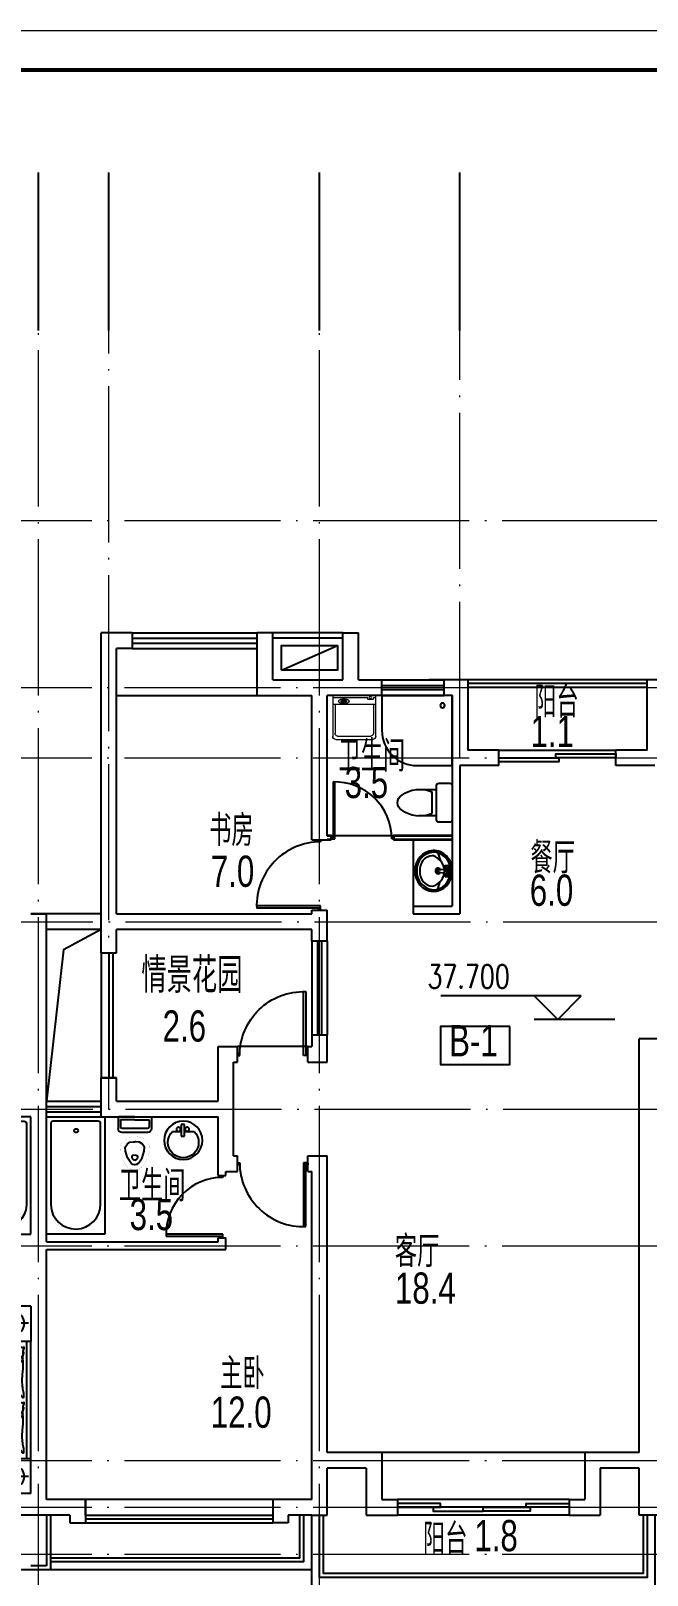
# Model space of a CAD drawing. Extents: x 1332633 to 1595679, y 264824 to 640777.
# Drawn here: x 1369032 to 1376932, y 490816 to 510596 of the extents above; entities that cross this region are included whole.
import ezdxf
from ezdxf.enums import TextEntityAlignment as Align

# ---------------------------------------------------------------- set-up
doc = ezdxf.new("R2010")
doc.units = 0
doc.header["$LTSCALE"] = 1000
doc.header["$MEASUREMENT"] = 0
doc.linetypes.add('DASH', pattern=[0.35, 0.25, -0.1])
doc.linetypes.add('DOTE', pattern=[2.42, 2, -0.2, 0.02, -0.2])
doc.layers.get('0').update_dxf_attribs({"linetype": 'CONTINUOUS'})
for name, color, linetype in [('3T_WOOD', 21, 'CONTINUOUS'), ('A-Balcony(建筑阳台)', 32, 'CONTINUOUS'), ('A-BALCONY_建筑阳台_', 6, 'CONTINUOUS'), ('A-Fur1(建筑厨卫洁具)', 136, 'CONTINUOUS'), ('A-FUR2_建筑家具_', 33, 'CONTINUOUS'), ('A-Ground(室外构件)', 31, 'CONTINUOUS'), ('A-Hz1(房间名称)', 4, 'CONTINUOUS'), ('A-Hz3(房间面积)', 2, 'CONTINUOUS'), ('A-Wall(建筑墙)', 255, 'CONTINUOUS'), ('A-WALL_建筑墙_', 255, 'CONTINUOUS'), ('A-WINDOW(建筑门窗)', 4, 'CONTINUOUS'), ('AXIS', 3, 'CONTINUOUS'), ('C-sheet(通用-图框)', 7, 'CONTINUOUS'), ('DIM_ELEV', 3, 'CONTINUOUS'), ('管井', 5, 'CONTINUOUS')]:
    doc.layers.add(name, color=color, linetype=linetype)
for name, color, linetype, lineweight in [('_公共_图框', 4, 'CONTINUOUS', 5), ('DOTE', 1, 'DOTE', 13), ('JJ', 8, 'CONTINUOUS', 0), ('PUB_TEXT', 7, 'CONTINUOUS', 13), ('WALL', 2, 'CONTINUOUS', 35)]:
    doc.layers.add(name, color=color, linetype=linetype, lineweight=lineweight)
doc.styles.add('_TCH_DIM', font='SIMPLEX', dxfattribs={"width": 0.8, "bigfont": 'HZTXT'})
doc.styles.add('DIM', font='txt')
doc.styles.add('DIM_FONT', font='txt', dxfattribs={"width": 0.8})
doc.styles.get("Standard").update_dxf_attribs({"font": 'GBENOR', "bigfont": 'GBCBIG'})
doc.styles.add('SUNYAT1', font='3yromans.shx', dxfattribs={"width": 0.75, "bigfont": '3yhztxt.shx'})
doc.styles.add('图框文字', font='SIMKAI.TTF')

# ---------------------------------------------------------------- blocks, each defined once
blk = doc.blocks.new('B')
at = {"layer": 'A-FUR2_建筑家具_'}
for p, q in [((0, 0), (450, 0)), ((0, 0), (0, -438)), ((2400, 0), (1950, 0)), ((2400, 0), (2400, -438)), ((219, -30), (219, -398)), ((450, -52), (1950, -52)), ((2181, -30), (2181, -398)), ((25, -215), (416, -215)), ((2375, -215), (1984, -215)), ((0, -438), (453, -438)), ((476, -509), (476, -1968)), ((1303, -489), (496, -489)), ((1303, -489), (1922, -916)), ((2400, -438), (1947, -438)), ((496, -761), (1365, -761)), ((1922, -1968), (1922, -916)), ((831, -1368), (845, -1471)), ((1228, -1368), (1148, -1472)), ((611, -1514), (587, -1518)), ((705, -1552), (611, -1514)), ((774, -1645), (705, -1552)), ((845, -1471), (819, -1593)), ((978, -1559), (959, -1470)), ((998, -1617), (978, -1559)), ((1148, -1472), (1073, -1603)), ((540, -1638), (537, -1645)), ((638, -1621), (540, -1638)), ((707, -1618), (638, -1621)), ((774, -1645), (707, -1618)), ((819, -1593), (774, -1645)), ((774, -1645), (960, -1664)), ((774, -1645), (805, -1728)), ((805, -1728), (785, -1810)), ((960, -1664), (1010, -1700)), ((1055, -1658), (998, -1617)), ((1010, -1700), (1022, -1709)), ((1042, -1767), (1030, -1861)), ((1055, -1658), (1044, -1752)), ((1073, -1603), (1055, -1658)), ((1055, -1658), (1184, -1626)), ((1055, -1658), (1105, -1721)), ((1105, -1721), (1170, -1769)), ((1170, -1769), (1263, -1769)), ((1184, -1626), (1287, -1640)), ((1287, -1640), (1323, -1660)), ((785, -1810), (731, -1873)), ((496, -1988), (1902, -1988))]:
    blk.add_line(p, q, dxfattribs=at)
blk.add_lwpolyline([(450, -2000), (450, 0), (1950, 0), (1950, -2000)], close=True, dxfattribs=at)
for points in [[(551, -127, -0.263368), (523, -108, -0.494818), (532, -89, -0.049225), (550, -88, -0.036831), (574, -89, -0.031893), (611, -97, 0.035782), (645, -104, 0.032941), (735, -110, 0.026564), (846, -104, 0.017905), (884, -99, -0.033397), (904, -97, -0.03204), (941, -97, 0.018442), (1005, -101, 0.010837), (1070, -100, 0.014624), (1118, -97, 0.111249), (1141, -89, -0.153708), (1158, -86, -0.076444), (1165, -87, -0.215512), (1167, -89, -0.585858), (1164, -92, 0.363489), (1159, -95, 0.191716), (1159, -106, -0.129675), (1161, -123, -0.01735), (1158, -140, 0.019326), (1156, -155, 0.018818), (1149, -223, 0.021828), (1148, -283, 0.006204), (1150, -316, 0.001963), (1156, -423, 0.028341), (1160, -459, -0.117014), (1159, -468, -0.36606), (1158, -469, -0.03973), (1144, -466, -0.048309), (1131, -461, 0.062981), (1120, -457, 0.04058), (1097, -454, 0.014345), (1030, -451, 0.005484), (904, -452, 0.007153), (808, -455, 0.008762), (766, -458, -0.008153), (720, -461, -0.06251), (663, -456, 0.078669), (617, -454, 0.047825), (595, -459, -0.034494), (564, -466, -0.023571), (539, -469, -0.510228), (538, -468), (545, -438), (566, -356, 0.073041), (568, -336, 0.023305), (562, -275, 0.018299), (558, -252, -0.01097), (551, -214, -0.042281), (548, -180, -0.027201), (551, -126)], [(549, -143, -0.05369), (564, -156, -0.070312), (572, -168, -0.015448), (575, -177, -0.013244), (579, -187, -0.082127), (582, -205, -0.064164), (579, -228)], [(551, -127, -0.077379), (586, -152, -0.077379), (611, -187, -0.047525), (621, -211, -0.047525), (626, -238)], [(1025, -101, 0.027842), (1001, -111, 0.048685), (989, -119, 0.023666), (961, -144, 0.031223), (942, -164, 0.046801), (936, -172, 0.023191), (928, -189)], [(1107, -95, 0.088153), (1072, -98, 0.088153), (1041, -114, 0.077547), (1019, -135, 0.077547), (1005, -162)], [(1260, -127, -0.263368), (1232, -108, -0.494818), (1241, -89, -0.049225), (1259, -88, -0.036831), (1283, -89, -0.031893), (1321, -97, 0.035782), (1355, -104, 0.032941), (1444, -110, 0.026564), (1556, -104, 0.017905), (1593, -99, -0.033397), (1613, -97, -0.03204), (1650, -97, 0.018442), (1715, -101, 0.010837), (1779, -100, 0.014624), (1827, -97, 0.111249), (1850, -89, -0.153708), (1867, -86, -0.076444), (1874, -87, -0.215512), (1876, -89, -0.585858), (1873, -92, 0.363489), (1869, -95, 0.191716), (1869, -106, -0.129675), (1871, -123, -0.01735), (1868, -140, 0.019326), (1865, -155, 0.018818), (1858, -223, 0.021828), (1857, -283, 0.006204), (1859, -316, 0.001963), (1865, -423, 0.028341), (1869, -459, -0.117014), (1869, -468, -0.36606), (1867, -469, -0.03973), (1854, -466, -0.048309), (1840, -461, 0.062981), (1829, -457, 0.04058), (1806, -454, 0.014345), (1739, -451, 0.005484), (1614, -452, 0.007153), (1517, -455, 0.008762), (1475, -458, -0.008153), (1429, -461, -0.06251), (1372, -456, 0.078669), (1327, -454, 0.047825), (1304, -459, -0.034494), (1273, -466, -0.023571), (1248, -469, -0.510228), (1247, -468), (1255, -438), (1275, -356, 0.073041), (1277, -336, 0.023305), (1271, -275, 0.018299), (1267, -252, -0.01097), (1260, -214, -0.042281), (1257, -180, -0.027201), (1260, -126)], [(1734, -101, 0.027842), (1710, -111, 0.048685), (1698, -119, 0.023666), (1670, -144, 0.031223), (1651, -164, 0.046801), (1646, -172, 0.023191), (1638, -189)], [(1816, -95, 0.088153), (1782, -98, 0.088153), (1750, -114, 0.077547), (1729, -135, 0.077547), (1715, -162)], [(1111, -455, 0.016108), (1072, -429, 0.024599), (1045, -414, 0.009477), (996, -391, 0.015937), (966, -378, 0.072521), (950, -375, 0.033339), (913, -375)], [(641, -454, 0.009729), (669, -445, 0.009729), (696, -435, 0.007971), (717, -426, 0.007971), (739, -416)], [(1303, -489, -0.085272), (1367, -599, -0.124044), (1376, -686), (1362, -782), (1364, -912)], [(1351, -454, 0.009729), (1378, -445, 0.009729), (1405, -435, 0.007971), (1427, -426, 0.007971), (1448, -416)], [(1364, -912, 0.007867), (1482, -894, 0.009508), (1578, -876, 0.006616), (1643, -862, -0.023828), (1662, -858, -0.080713), (1680, -859, -0.009591), (1833, -891, -0.013133), (1866, -899, -0.007859), (1922, -916)], [(914, -1480, 0.025626), (926, -1478, 0.0108), (1055, -1436, 0.00456), (1142, -1405, 0.01125), (1177, -1391, 0.069394), (1196, -1380, -0.079756), (1213, -1371, -0.106399), (1228, -1368, -0.328642), (1232, -1372, -0.299547), (1229, -1378, 0.189917), (1224, -1387, 0.033518), (1223, -1397, 0.075627), (1223, -1402, 0.053489), (1226, -1410, 0.017838), (1238, -1432, 0.038394), (1255, -1456, -0.059529), (1266, -1472, -0.035943), (1276, -1498, -0.011245), (1302, -1585, -0.006203), (1312, -1624, 0.010783), (1318, -1647, 0.019485), (1323, -1660, 0.005062), (1342, -1710, 0.101392), (1359, -1736, -0.223768), (1364, -1749, -0.25558), (1361, -1754, -0.081563), (1345, -1759, -0.071805), (1328, -1759, 0.069985), (1311, -1759, 0.03546), (1251, -1772, 0.029432), (1182, -1797, 0.001554), (1149, -1811, -0.00152), (1115, -1826, -0.004735), (1079, -1840, 0.00382), (1036, -1859, 0.296001), (1014, -1891, -0.649774), (992, -1900, -0.02319), (988, -1895, 0.0288), (984, -1892, 0.005727), (977, -1886, -0.004358), (969, -1878, -0.027528), (952, -1861, -0.046214), (943, -1850, -0.194121), (940, -1833, 0.133719), (939, -1809, 0.005779), (932, -1787, 0.008882)]]:
    blk.add_lwpolyline(points, format="xyb", dxfattribs=at)
blk.add_lwpolyline([(508, -1583, 0.101392), (490, -1559, -0.223768), (484, -1546, -0.25558), (486, -1541, -0.081563), (502, -1535, -0.071805), (519, -1534, 0.069985), (536, -1532, 0.03546), (595, -1515, 0.029432), (661, -1485, 0.001554), (694, -1468, -0.00152), (726, -1451, -0.004735), (761, -1433, 0.00382), (803, -1412, 0.296001), (822, -1378, -0.649774), (843, -1367, -0.02319), (848, -1372, 0.0288), (852, -1375, 0.005727), (859, -1380, -0.004358), (868, -1387, -0.027528), (886, -1403, -0.046214), (895, -1414, -0.194121), (900, -1430, 0.133719), (903, -1454, 0.011505), (921, -1496, 0.008882), (947, -1550, 0.012426), (985, -1618, -0.033612), (997, -1644), (1020, -1701), (1038, -1744, 0.224341), (1053, -1757, -0.722772), (1053, -1766, -0.103513), (1049, -1767, 0.053465), (1042, -1767, 0.030109), (1019, -1772, -0.031436), (997, -1776, -0.05324), (982, -1776, 0.05518), (967, -1777, 0.056271), (942, -1783, 0.0108), (816, -1835, 0.00456), (731, -1873, 0.01125), (697, -1889, 0.069394), (679, -1902, -0.079756), (663, -1912, -0.106399), (649, -1915, -0.328642), (645, -1912, -0.299547), (646, -1906, 0.189917), (651, -1896, 0.033518), (652, -1886, 0.075627), (651, -1882, 0.053489), (647, -1874, 0.017838), (634, -1853, 0.038394), (615, -1830, -0.059529), (603, -1815, -0.035943), (590, -1790, -0.011245), (558, -1705, -0.006203), (545, -1667, 0.010783), (537, -1645, 0.019485), (532, -1632, 0.005062)], format="xyb", close=True, dxfattribs=at)
for centre, radius in [((219, -215), 133), ((219, -215), 73.3), ((2181, -215), 133), ((2181, -215), 73.3)]:
    blk.add_circle(centre, radius, dxfattribs=at)
for centre, start, end in [((496, -509), 90, 180), ((496, -741), 180, 270), ((496, -1968), 180, 270), ((1902, -1968), 270, 0)]:
    blk.add_arc(centre, 20, start, end, dxfattribs=at)
at = {"layer": 'A-FUR2_建筑家具_', "style": 'DIM_FONT', "text_generation_flag": 4, "width": 0.8, "flags": 9}
for tag in ['YSIZE', 'XSIZE']:
    blk.add_attdef(tag, (0, 0), '', height=0.5, rotation=90, dxfattribs=at)
blk = doc.blocks.new('浴缸08X15')
at = {"layer": 'A-Fur1(建筑厨卫洁具)'}
for p, q in [((-375, -1500), (-375, 0)), ((-375, 0), (375, 0)), ((375, 0), (375, -1500)), ((-319, -85), (-319, -1125)), ((289, -56), (-289, -55)), ((319, -1113), (319, -86)), ((375, -1500), (-375, -1500))]:
    blk.add_line(p, q, dxfattribs=at)
blk.add_circle((6, -176), 25, dxfattribs=at)
for centre, radius, start, end in [((-289, -85), 30, 89.9714, 179.9956), ((289, -86), 30, 0.0057, 89.9714), ((0, -1117), 319, 181.3982, 0.6999)]:
    blk.add_arc(centre, radius, start, end, dxfattribs=at)
blk = doc.blocks.new('vvxv')
at = {"layer": '_公共_图框'}
blk.add_lwpolyline([(-63000, 0), (0, 0), (0, 29700), (-63000, 29700)], close=True, dxfattribs=at)
at = {"layer": '_公共_图框', "const_width": 50}
blk.add_lwpolyline([(-61750, 500), (-500, 500), (-500, 29200), (-61750, 29200)], close=True, dxfattribs=at)
at = {"layer": '_公共_图框', "style": '图框文字'}
for tag, height, p in [('建设单位', 250, (-2500, 19150)), ('合作单位', 250, (-2527, 16842)), ('项目名称', 250, (-2500, 15150)), ('项目编号', 250, (-2500, 13150)), ('建筑', 175, (-1300, 2800)), ('方案深化', 175, (-1300, 2450)), ('1:100', 175, (-1300, 2100)), ('20090705', 175, (-1300, 1750)), ('图号', 175, (-1300, 1225))]:
    blk.add_attdef(tag, text='', height=height, dxfattribs=at).set_placement(p, align=Align.MIDDLE_CENTER)
blk = doc.blocks.new('TO2')
for p, q in [((-162, 236), (-131, 140)), ((-66, 52), (-50, 55)), ((-50, 48), (-66, 52)), ((-57, 70), (-45, 60)), ((-50, 55), (-57, 70)), ((-50, 48), (-57, 34)), ((-45, 44), (-57, 34)), ((-45, 60), (-38, 74)), ((-38, 29), (-45, 44)), ((-38, 74), (-38, 58)), ((-22, 62), (-38, 58)), ((-22, 42), (-38, 45)), ((-38, 29), (-38, 45)), ((-22, 62), (-35, 52)), ((-22, 42), (-35, 52)), ((-162, -228), (-131, -132)), ((-77, -20), (-80, -20)), ((-50, -41), (-66, -44)), ((-50, -48), (-66, -44)), ((-50, -41), (-57, -26)), ((-45, -36), (-57, -26)), ((-50, -48), (-57, -62)), ((-57, -62), (-45, -52)), ((-38, -22), (-45, -36)), ((-45, -52), (-38, -67)), ((-38, -22), (-38, -38)), ((-22, -34), (-38, -38)), ((-22, -54), (-38, -51)), ((-38, -67), (-38, -51)), ((-22, -34), (-35, -44)), ((-22, -54), (-35, -44))]:
    blk.add_line(p, q)
for points in [[(-152, 5), (-152, 19), (-45, 31)], [(-152, 3), (-152, -12), (-80, -20)], [(-77, -20), (-45, -23)]]:
    blk.add_lwpolyline(points)
for points in [[(-77, 27), (-71, 32), (-69, 34), (-69, 69, -0.397649), (-63, 75), (-25, 75, -0.448114), (-19, 69), (-19, 4)], [(-77, -20), (-71, -24), (-69, -26), (-69, -61, 0.397649), (-63, -68), (-25, -68, 0.448114), (-19, -62), (-19, 4)]]:
    blk.add_lwpolyline(points, format="xyb")
for points in [[(-66, 52), (-57, 34), (-38, 29), (-22, 42), (-22, 62), (-38, 74), (-57, 70)], [(-66, -44), (-57, -26), (-38, -22), (-22, -34), (-22, -54), (-38, -67), (-57, -62)]]:
    blk.add_lwpolyline(points, close=True)
for centre, radius in [((-43, 4), 11.1), ((-43, 52), 4.1), ((-43, -44), 4.1)]:
    blk.add_circle(centre, radius)
for centre, radius, start, end in [((-202, 14), 254, 94.668, 182.2445), ((-202, 14), 231, 94.668, 182.2445), ((-217, 24), 176, 94.3056, 186.3213), ((-282, 3), 204, 0.3156, 75.2808), ((-223, 22), 244, 358.482, 89.9831), ((-223, 22), 222, 2.2184, 89.9831), ((-202, -6), 254, 177.7555, 265.332), ((-202, -6), 231, 177.7555, 265.332), ((-217, -17), 176, 173.6787, 265.6944), ((-282, 5), 204, 284.7192, 359.6844), ((-158, 4), 35.5, 29.9432, 329.1629), ((-158, 4), 20.3, 52.3819, 308.4597), ((-403, 3), 403, 355.2019, 4.0377), ((277, 1), 256, 176.6011, 183.7052), ((-223, -15), 244, 270.0169, 359.8405), ((-223, -15), 222, 270.0169, 355.8617)]:
    blk.add_arc(centre, radius, start, end)
blk = doc.blocks.new('A$C4CE9686B')
at = {"layer": 'JJ'}
for p, q in [((0, 552), (0, 0)), ((0, 552), (525, 552)), ((29, 552), (29, 101)), ((71, 448), (79, 448)), ((77, 435), (77, 383)), ((91, 435), (77, 435)), ((91, 383), (91, 435)), ((116, 0), (116, 552)), ((116, 522), (489, 522)), ((521, 490), (521, 62)), ((565, 512), (565, 40)), ((70, 374), (79, 375)), ((77, 383), (91, 383)), ((525, 0), (0, 0)), ((53, 101), (28, 101)), ((28, 34), (53, 34)), ((29, 34), (29, 0)), ((53, 34), (53, 101)), ((116, 30), (489, 30))]:
    blk.add_line(p, q, dxfattribs=at)
blk.add_lwpolyline([(76, 343, 0.185158), (86, 347, 0.102042), (98, 362, 0.060862), (104, 382, 0.047173), (107, 409, 0.047173), (104, 436, 0.060862), (98, 456, 0.102042), (86, 472, 0.185158), (76, 476, 0.185158), (66, 472, 0.102042), (54, 456, 0.060862), (48, 436, 0.047173), (45, 409, 0.047173), (48, 382, 0.060862), (54, 362, 0.102042), (66, 347, 0.185158)], format="xyb", close=True, dxfattribs=at)
for points in [[(71, 448, 0.259034), (68, 446, 0.076276), (64, 437, 0.036515), (62, 426, 0.026615), (61, 411, 0.026615), (62, 396, 0.036515), (64, 385, 0.076276), (68, 376, 0.259034), (71, 375, 0.078462), (72, 375, 0.056762)], [(79, 448, 0.259034), (76, 446, 0.076276), (73, 437, 0.036515), (71, 426, 0.026615), (70, 411, 0.026615), (71, 396, 0.036515), (73, 385, 0.076276), (76, 376, 0.259034), (79, 375, 0.259034), (82, 376, 0.056762), (85, 383, 0.036515)], [(87, 435, 0.008736), (86, 437, 0.076276), (82, 446, 0.259034), (79, 448, 0.259034)]]:
    blk.add_lwpolyline(points, format="xyb", dxfattribs=at)
blk.add_circle((28, 69), 14, dxfattribs=at)
for centre, radius, start, end in [((489, 490), 32, 0, 90), ((525, 512), 40, 0, 90), ((489, 62), 32, 270, 360), ((525, 40), 40, 270, 0)]:
    blk.add_arc(centre, radius, start, end, dxfattribs=at)
at = {"layer": 'JJ', "width": 0.8, "flags": 9}
for tag in ['YSIZE', 'XSIZE']:
    blk.add_attdef(tag, (0, 276), '', height=0.4, rotation=90, dxfattribs=at)
blk = doc.blocks.new('A$C753116E8')
at = {"layer": 'JJ'}
blk.add_blockref('A$C4CE9686B', (0, 0), dxfattribs=at)
blk = doc.blocks.new('A$C3372732A')
at = {"layer": '管井', "color": 1}
blk.add_blockref('A$C753116E8', (0, 0), dxfattribs=at)
blk = doc.blocks.new('坐便器1')
at = {"layer": 'A-Fur1(建筑厨卫洁具)'}
for p, q in [((220, 0), (-220, 0)), ((-250, -30), (-250, -170)), ((250, -170), (250, -30)), ((-220, -200), (220, -200)), ((-170, -200), (-170, -430)), ((140, -260), (-140, -260)), ((170, -430), (170, -200))]:
    blk.add_line(p, q, dxfattribs=at)
for centre, radius, start, end in [((-220, -30), 30, 90, 180), ((-220, -170), 30, 180, 270), ((220, -30), 30, 0, 90), ((220, -170), 30, 270, 0), ((227, -413), 398, 157.4505, 216.6381), ((-227, -413), 398, 323.3619, 22.5495), ((0, -590), 110, 213.4509, 326.5491)]:
    blk.add_arc(centre, radius, start, end, dxfattribs=at)
blk = doc.blocks.new('E103')
at = {"layer": 'A-Fur1(建筑厨卫洁具)', "rotation": 180}
blk.add_blockref('坐便器1', (1004, -576), dxfattribs=at)
blk = doc.blocks.new('DOOR_B01')
for p, q in [((-0.47, 0.895), (-0.47, -0.015)), ((-0.44, -0.015), (-0.44, 0.895)), ((-0.5, 0.015), (-0.47, 0.015)), ((-0.5, -0.015), (-0.5, 0.015)), ((0.47, 0.015), (0.5, 0.015)), ((0.5, 0.015), (0.5, -0.015)), ((-0.5, -0.015), (-0.44, -0.015)), ((0.5, -0.015), (0.47, -0.015))]:
    blk.add_line(p, q)
blk.add_arc((-0.44, -0.015), 0.91, 0, 91.8892)
blk = doc.blocks.new('M_E7')
for p, q in [((-201, 62), (-201, -265)), ((-10, 112), (-151, 112)), ((-150, 61), (-150, -264)), ((-41, 81), (-130, 81)), ((-36, -102), (-36, 76)), ((0, -102), (0, 102)), ((-36, -102), (-36, -279)), ((0, -102), (0, -305)), ((-10, -315), (-151, -315)), ((-41, -284), (-130, -284))]:
    blk.add_line(p, q)
at = {"const_width": 1}
for points in [[(-651, -24), (-637, -1), (-550, 51), (-451, 83), (-371, 88), (-294, 37), (-262, -18), (-252, -84), (-252, -102)], [(-651, -180), (-637, -202), (-550, -254), (-451, -287), (-371, -292), (-294, -240), (-262, -186), (-252, -119), (-252, -102)]]:
    blk.add_lwpolyline(points, dxfattribs=at)
for points in [[(-597, -59), (-590, -49), (-523, -9), (-438, 19), (-389, 22), (-343, -9), (-325, -40), (-317, -89), (-317, -102)], [(-596, -145), (-590, -154), (-523, -194), (-438, -222), (-389, -225), (-343, -194), (-325, -164), (-317, -114), (-317, -102)]]:
    blk.add_lwpolyline(points)
blk.add_lwpolyline([(-644, -15, 0.39866), (-643, -191, 0.39866)], format="xyb", dxfattribs=at)
for centre, radius, start, end in [((-151, 62), 50, 90, 180), ((-130, 61), 20, 90, 180), ((-41, 76), 5, 0, 90), ((-10, 102), 10, 0, 90), ((-551, -102), 62.6, 137.0381, 223.979), ((-511, -114), 47.8, 77.2641, 164.6652), ((-511, -89), 47.8, 195.3348, 282.7359), ((-541, -103), 54.1, 1.1332, 40.3816), ((-541, -101), 54.1, 319.6184, 358.8668), ((-151, -265), 50, 180, 270), ((-130, -264), 20, 180, 270), ((-41, -279), 5, 270, 0), ((-10, -305), 10, 270, 0)]:
    blk.add_arc(centre, radius, start, end)
at = {"width": 0.8, "flags": 9}
for tag in ['XSIZE', 'YSIZE']:
    blk.add_attdef(tag, (0, 0), '', height=0.5, dxfattribs=at)
blk = doc.blocks.new('M_E33IEP')
for p, q in [((44, -21), (44, 20)), ((44, 20), (194, 20)), ((135, 135), (135, 20)), ((194, 20), (194, -21)), ((194, -21), (44, -21)), ((135, -21), (135, -144))]:
    blk.add_line(p, q)
for centre, radius in [((248, -5), 246), ((106, 56), 26.7), ((105, -55), 26.7)]:
    blk.add_circle(centre, radius)
blk.add_arc((274, -5), 197, 225.2527, 134.7473)
at = {"style": 'DIM_FONT', "width": 0.8, "flags": 9}
for tag in ['XSIZE', 'YSIZE']:
    blk.add_attdef(tag, (0, 0), '', height=0.5, dxfattribs=at)
at = {"width": 0.8, "flags": 9}
for tag in ['XSIZE', 'YSIZE']:
    blk.add_attdef(tag, (2, -251), '', height=150, dxfattribs=at)
blk = doc.blocks.new('淋浴')
at = {"layer": 'A-Fur1(建筑厨卫洁具)'}
blk.add_lwpolyline([(-900, -450), (-900, 0), (0, 0), (0, -900), (-450, -900, -0.414214)], format="xyb", close=True, dxfattribs=at)
blk.add_circle((-129, -123), 30, dxfattribs=at)
blk = doc.blocks.new('DOOR_A01')
for points in [[(0.013, 0), (0.013, 1), (-0.5, 1), (-0.5, 0)], [(-0.012, 0), (-0.012, -1), (0.5, -1), (0.5, 0)]]:
    blk.add_lwpolyline(points, close=True)
blk = doc.blocks.new('A$C79D20D74')
at = {"layer": 'A-Ground(室外构件)'}
blk.add_line((0, 720), (315, 0), dxfattribs=at)
blk.add_lwpolyline([(0, 720), (315, 720), (315, 0), (0, 0)], close=True, dxfattribs=at)
blk = doc.blocks.new('WIN_03X1200X200')
at = {"layer": 'A-WINDOW(建筑门窗)'}
for p, q in [((-0.5, 0.083), (0.5, 0.083)), ((-0.5, 0.021), (0.5, 0.021)), ((-0.5, -0.021), (0.5, -0.021)), ((-0.5, -0.083), (0.5, -0.083))]:
    blk.add_line(p, q, dxfattribs=at)

msp = doc.modelspace()

# ---------------------------------------------------------------- linework, layer by layer
at = {"linetype": 'DASH', "ltscale": 5}
msp.add_line((1375932, 491685), (1373732, 491685), dxfattribs=at)
at = {"layer": 'A-Balcony(建筑阳台)'}
for p, q in [((1369932, 499285), (1369232, 499285)), ((1369932, 499085), (1369232, 499085)), ((1369232, 491585), (1369232, 490935)), ((1369282, 491585), (1369282, 490885)), ((1372482, 491035), (1372482, 491585)), ((1372532, 490985), (1372532, 491585)), ((1372482, 491035), (1369282, 491035)), ((1372532, 490985), (1369282, 490985)), ((1372632, 490885), (1365632, 490885)), ((1369282, 490885), (1368982, 490885)), ((1369232, 490935), (1369032, 490935))]:
    msp.add_line(p, q, dxfattribs=at)
for points in [[(1369932, 499085), (1369450, 498825), (1369232, 496885)], [(1377032, 491585), (1377032, 490585), (1372632, 490585), (1372632, 491585)], [(1376932, 491585), (1376932, 490785), (1372732, 490785), (1372732, 491585)], [(1376882, 491585), (1376882, 490835), (1372782, 490835), (1372782, 491585)]]:
    msp.add_lwpolyline(points, dxfattribs=at)
at = {"layer": 'A-BALCONY_建筑阳台_'}
for p, q in [((1376932, 502285, 0), (1374632, 502285)), ((1376932, 502235, 0), (1374632, 502235)), ((1376932, 502185, 0), (1374632, 502185)), ((1369932, 498785), (1369932, 497185)), ((1370032, 498785), (1370032, 497185)), ((1370082, 498785), (1370082, 497185))]:
    msp.add_line(p, q, dxfattribs=at)
at = {"layer": 'A-Fur1(建筑厨卫洁具)'}
msp.add_line((1373932, 500235), (1373932, 499385), dxfattribs=at)
at = {"layer": 'A-Ground(室外构件)'}
for p, q in [((1373032, 502885), (1372132, 502885)), ((1373032, 502818), (1372132, 502818))]:
    msp.add_line(p, q, dxfattribs=at)
at = {"layer": 'A-Hz1(房间名称)', "color": 6}
msp.add_lwpolyline([(1375174, 497844), (1374285, 497844), (1374285, 497355), (1375174, 497355)], close=True, dxfattribs=at)
at = {"layer": 'A-Wall(建筑墙)'}
for p, q in [((1370332, 502885), (1369932, 502885)), ((1371932, 502085), (1371932, 502885)), ((1372132, 502885), (1371932, 502885)), ((1372132, 502285), (1372132, 502885)), ((1373032, 502285), (1373032, 502885)), ((1373032, 502885), (1373232, 502885)), ((1373232, 502285), (1373232, 502885)), ((1372132, 502285), (1373032, 502285)), ((1373232, 502285), (1373532, 502285)), ((1372832, 492385), (1372832, 492935)), ((1373532, 492385), (1372832, 492385)), ((1372832, 491585), (1372832, 492185)), ((1373332, 492185), (1372832, 492185)), ((1376832, 491585), (1376832, 492185)), ((1369732, 491785), (1369232, 491785)), ((1369732, 491585), (1369732, 491785)), ((1369732, 491785), (1369732, 491485)), ((1372132, 491785), (1372132, 491485)), ((1369532, 491585), (1369532, 491485)), ((1372332, 491585), (1372332, 491485))]:
    msp.add_line(p, q, dxfattribs=at)
at = {"layer": 'A-WALL_建筑墙_'}
for p, q in [((1369932, 498785), (1369932, 502885)), ((1370332, 502885), (1370332, 502685)), ((1370132, 499285), (1370132, 502685)), ((1370332, 502685), (1370132, 502685)), ((1373532, 502085), (1373532, 502285)), ((1374632, 502285), (1374132, 502285)), ((1374332, 502085), (1374332, 502285)), ((1374632, 502285), (1374632, 501385)), ((1377132, 502285, 0), (1376932, 502285, 0)), ((1376932, 501385, 0), (1376932, 502285, 0)), ((1371932, 502085), (1372632, 502085)), ((1372632, 500235), (1372632, 502085)), ((1372832, 500285), (1372832, 502085)), ((1373532, 502085), (1372832, 502085)), ((1374432, 502085), (1374132, 502085)), ((1374432, 502085), (1374432, 499385)), ((1375032, 501385), (1374632, 501385)), ((1375032, 501185), (1375032, 501385)), ((1376932, 501385, 0), (1376532, 501385)), ((1376532, 501185), (1376532, 501385)), ((1375032, 501185), (1374532, 501185)), ((1374532, 501185), (1374532, 499285)), ((1377032, 501185, 0), (1376532, 501185)), ((1372632, 500235), (1372832, 500235)), ((1369132, 499285), (1369032, 499285)), ((1369132, 499285), (1369032, 499285)), ((1369032, 499285), (1369132, 499285)), ((1369032, 499285), (1369132, 499285)), ((1369132, 499285), (1369232, 499285)), ((1369132, 499285), (1369232, 499285)), ((1369232, 499285), (1369132, 499285)), ((1369232, 499285), (1369132, 499285)), ((1369232, 495085), (1369232, 499285)), ((1370132, 499285), (1372632, 499285)), ((1372632, 499285), (1372632, 499335)), ((1372632, 499335), (1372832, 499335)), ((1372832, 498935), (1372832, 499335)), ((1373932, 499385), (1374432, 499385)), ((1373932, 499385), (1373932, 499285)), ((1373932, 499285), (1374532, 499285)), ((1370132, 498785), (1370132, 499085)), ((1372632, 499085), (1370132, 499085)), ((1372632, 498935), (1372632, 499085)), ((1372832, 498935), (1372632, 498935)), ((1369932, 498785), (1370132, 498785)), ((1372632, 497735), (1372832, 497735)), ((1372832, 497385), (1372832, 497735)), ((1376832, 492385), (1376832, 497685)), ((1377082, 497685), (1376832, 497685)), ((1371432, 496885), (1371432, 497585)), ((1371432, 497585), (1371682, 497585)), ((1371682, 497385), (1371682, 497585)), ((1372582, 497385), (1372582, 497585)), ((1371632, 496185), (1371632, 497385)), ((1371632, 497385), (1371682, 497385)), ((1372582, 497385), (1372832, 497385)), ((1369932, 496685), (1369932, 497185)), ((1370132, 497185), (1369932, 497185)), ((1369932, 497185), (1370132, 497185)), ((1370132, 496885), (1370132, 497185)), ((1369232, 496285), (1369232, 496885)), ((1370132, 496885), (1371432, 496885)), ((1369932, 496685), (1371432, 496685)), ((1371432, 495985), (1371432, 496685)), ((1371632, 496185), (1371682, 496185)), ((1371682, 495985), (1371682, 496185)), ((1372582, 496185), (1372832, 496185)), ((1372582, 495985), (1372582, 496185)), ((1372832, 492385), (1372832, 496185)), ((1371432, 495935), (1371432, 495985)), ((1371432, 495935), (1371532, 495935)), ((1371532, 495935), (1371532, 495985)), ((1371532, 495985), (1371682, 495985)), ((1372582, 495985), (1372632, 495985)), ((1372632, 491785), (1372632, 495985)), ((1371432, 495085), (1371432, 495135)), ((1371432, 495135), (1371532, 495135)), ((1371532, 494985), (1371532, 495135)), ((1369232, 495085), (1371432, 495085)), ((1369232, 491785), (1369232, 494985)), ((1369232, 494985), (1371532, 494985)), ((1373532, 492385), (1373532, 491785)), ((1376832, 492385), (1376132, 492385)), ((1376132, 492385), (1376132, 491785)), ((1373332, 492185), (1373332, 491585)), ((1376832, 492185), (1376332, 492185)), ((1376332, 492185), (1376332, 491585)), ((1372632, 491785), (1372132, 491785)), ((1373532, 491785), (1373732, 491785)), ((1373732, 491785), (1373732, 491585)), ((1375932, 491785), (1376132, 491785)), ((1375932, 491785), (1375932, 491585)), ((1372632, 491585), (1372832, 491585)), ((1373332, 491585), (1373732, 491585)), ((1375932, 491585), (1376332, 491585)), ((1375932, 491585), (1375932, 491585)), ((1378032, 491585), (1376832, 491585))]:
    msp.add_line(p, q, dxfattribs=at)
at = {"layer": 'A-WALL_建筑墙_', "ltscale": 0.2}
for p, q in [((1369532, 491585), (1368732, 491585)), ((1372632, 491585), (1372332, 491585)), ((1369532, 491485), (1369732, 491485)), ((1372332, 491485), (1372132, 491485))]:
    msp.add_line(p, q, dxfattribs=at)
at = {"layer": 'A-WINDOW(建筑门窗)'}
for p, q in [((1370332, 502885), (1371932, 502885)), ((1370332, 502818), (1371932, 502818)), ((1370332, 502752), (1371932, 502752)), ((1370332, 502685), (1371932, 502685)), ((1373532, 502285), (1374332, 502285)), ((1370132, 502085), (1371532, 502085)), ((1370232, 502085), (1371932, 502085)), ((1373532, 502210), (1374332, 502210)), ((1373532, 502160), (1374332, 502160)), ((1373532, 502085), (1374332, 502085)), ((1375032, 501385), (1376532, 501385)), ((1373682, 500285), (1372882, 500285)), ((1372582, 497585), (1371682, 497585)), ((1369232, 496885), (1369932, 496885)), ((1369232, 496818), (1369932, 496818)), ((1369232, 496818), (1369932, 496818)), ((1369232, 496752), (1369932, 496752)), ((1369232, 496752), (1369932, 496752)), ((1369232, 496752), (1369932, 496752)), ((1369232, 496752), (1369932, 496752)), ((1369232, 496685), (1369932, 496685)), ((1369232, 496685), (1369932, 496685)), ((1369232, 496685), (1369932, 496685)), ((1369232, 496685), (1369932, 496685)), ((1376132, 492385), (1373532, 492385)), ((1372132, 491785), (1369732, 491785)), ((1375932, 491785), (1373732, 491785)), ((1369732, 491585), (1372132, 491585)), ((1375932, 491585), (1373732, 491585)), ((1375932, 491585), (1373732, 491585)), ((1369732, 491535), (1372132, 491535)), ((1369732, 491485), (1372132, 491485))]:
    msp.add_line(p, q, dxfattribs=at)
for points in [[(1373732, 491735), (1373732, 491685), (1374282, 491685), (1374282, 491735)], [(1374188, 491685), (1374188, 491635), (1374832, 491635), (1374832, 491685)], [(1375432, 491685), (1375432, 491635), (1374832, 491635), (1374832, 491685)], [(1375932, 491735), (1375932, 491685), (1375382, 491685), (1375382, 491735)]]:
    msp.add_lwpolyline(points, close=True, dxfattribs=at)
at = {"layer": 'AXIS'}
for p, q in [((1369132, 506759), (1369132, 508784)), ((1370032, 506759), (1370032, 508784)), ((1372732, 506759), (1372732, 508784)), ((1374532, 506759), (1374532, 508784))]:
    msp.add_line(p, q, dxfattribs=at)
at = {"layer": 'C-sheet(通用-图框)'}
for p in [(1372632, 497735), (1372582, 497585)]:
    msp.add_line(p, (1372632, 497585), dxfattribs=at)
at = {"layer": 'DIM_ELEV'}
for p, q in [((1376086, 498235), (1374286, 498235)), ((1375786, 497935), (1375486, 498235)), ((1375786, 497935), (1376086, 498235)), ((1376520, 497935), (1375486, 497935))]:
    msp.add_line(p, q, dxfattribs=at)
at = {"layer": 'DOTE'}
for p, q in [((1369132, 489985), (1369132, 507019)), ((1370032, 496785), (1370032, 507019)), ((1372732, 489985), (1372732, 507019)), ((1374532, 501285), (1374532, 507019)), ((1346032, 504325), (1393109, 504325)), ((1346032, 502185), (1393109, 502185)), ((1346032, 501285), (1393109, 501285)), ((1346047, 499185), (1393123, 499185)), ((1346047, 496785), (1393123, 496785)), ((1346032, 495035), (1393109, 495035)), ((1346032, 492285), (1393109, 492285)), ((1346032, 491685), (1393109, 491685)), ((1346032, 491085), (1393109, 491085))]:
    msp.add_line(p, q, dxfattribs=at)
at = {"layer": 'WALL', "ltscale": 0.08}
for p, q in [((1372882, 500285), (1372832, 500285)), ((1374432, 500285), (1373682, 500285)), ((1372882, 500235), (1372832, 500235)), ((1374432, 500235), (1373682, 500235))]:
    msp.add_line(p, q, dxfattribs=at)
at = {"layer": 'WALL'}
for p, q in [((1372882, 500285), (1372882, 500235)), ((1373682, 500285), (1373682, 500235))]:
    msp.add_line(p, q, dxfattribs=at)

# ---------------------------------------------------------------- block references
for name, p in [('vvxv', (1401833, 480896)), ('浴缸08X15', (1369607, 496685))]:
    msp.add_blockref(name, p)
at = {"xscale": -1}
msp.add_blockref('浴缸08X15', (1368657, 496685), dxfattribs=at)
at = {"layer": 'A-Fur1(建筑厨卫洁具)', "xscale": -1}
for name, p, rotation in [('A$C3372732A', (1373454, 502085), 90), ('淋浴', (1374432, 502085), 270), ('M_E7', (1370466, 496685), 270), ('M_E33IEP', (1370981, 496633), 90)]:
    msp.add_blockref(name, p, dxfattribs=dict(at, rotation=rotation))
at = {"layer": 'A-Fur1(建筑厨卫洁具)'}
ref = msp.add_blockref('E103', (1373857, 501714), dxfattribs=dict(at, xscale=-1, rotation=90))
ref.add_attrib('SN TY UN', '座式便器**套', (1374424, 500734), dxfattribs={"layer": '0', "height": 0.01, "rotation": 90, "style": 'DIM'})
ref.add_attrib('XYVALUE', '(500 715)', (1374424, 500734), dxfattribs={"layer": '0', "height": 0.01, "rotation": 90, "style": 'DIM'})
at = {"layer": 'A-Fur1(建筑厨卫洁具)', "rotation": 0.01309253893755802}
msp.add_blockref('TO2', (1374411, 499832), dxfattribs=at)
at = {"layer": 'A-FUR2_建筑家具_', "xscale": -1, "rotation": 270}
msp.add_blockref('B', (1369032, 491860), dxfattribs=at)
at = {"layer": 'A-Ground(室外构件)', "rotation": 90}
msp.add_blockref('A$C79D20D74', (1372964, 502407), dxfattribs=at)
at = {"layer": 'A-WINDOW(建筑门窗)'}
for name, p, xscale, yscale, zscale in [('DOOR_A01', (1375782, 501285), -1500, 50, 1500), ('DOOR_B01', (1372132, 497485), -900, 900, 900), ('DOOR_B01', (1372132, 496085), -900, -900, 900)]:
    msp.add_blockref(name, p, dxfattribs=dict(at, xscale=xscale, yscale=yscale, zscale=zscale))
for name, p, xscale, yscale, zscale, rotation in [('DOOR_B01', (1373282, 500260), -800, -800, 800, 180), ('DOOR_B01', (1372732, 499785), -899.9999999995343, -899.9999999995343, 899.9999999995924, 270.0000000000593), ('WIN_03X1200X200', (1372732, 498335), 1200, 1200, 1200, 270.0000000000445), ('DOOR_B01', (1371482, 495535), -800, -800, 800, 270)]:
    msp.add_blockref(name, p, dxfattribs=dict(at, xscale=xscale, yscale=yscale, zscale=zscale, rotation=rotation))

# ---------------------------------------------------------------- texts
at = {"layer": '3T_WOOD', "insert": (1371745, 498274), "char_height": 450, "width": 1552.5, "attachment_point": 9}
msp.add_mtext('{\\C2;情景花园}', dxfattribs=at)
at = {"layer": 'A-Hz1(房间名称)', "style": 'SUNYAT1', "width": 0.75}
for s, p in [('阳台 ', (1375485, 501800)), ('卫生间', (1372975, 501108)), ('书房', (1371318, 500153)), ('餐厅', (1375436, 499804)), ('B-1', (1374393, 497461)), ('卫生间', (1370159, 495601)), ('客厅', (1373699, 494761)), ('主卧', (1371458, 493196)), ('阳台', (1374058, 491077))]:
    msp.add_text(s, height=400, dxfattribs=at).set_placement(p)
at = {"layer": 'A-Hz3(房间面积)', "style": 'SUNYAT1', "width": 0.75}
for s, p in [('1.1', (1375437, 501422)), ('3.5', (1373055, 500769)), ('7.0', (1371339, 499632)), ('6.0', (1375428, 499389)), ('2.6', (1370721, 497650)), ('3.5', (1370298, 495235)), ('18.4', (1373699, 494292)), ('12.0', (1371338, 492703)), ('1.8', (1374717, 491122))]:
    msp.add_text(s, height=400, dxfattribs=at).set_placement(p)
at = {"layer": 'PUB_TEXT', "style": '_TCH_DIM', "width": 0.752941}
msp.add_text('37.700', height=297.5, dxfattribs=at).set_placement((1374115, 498335))

doc.saveas('drawing.dxf')
